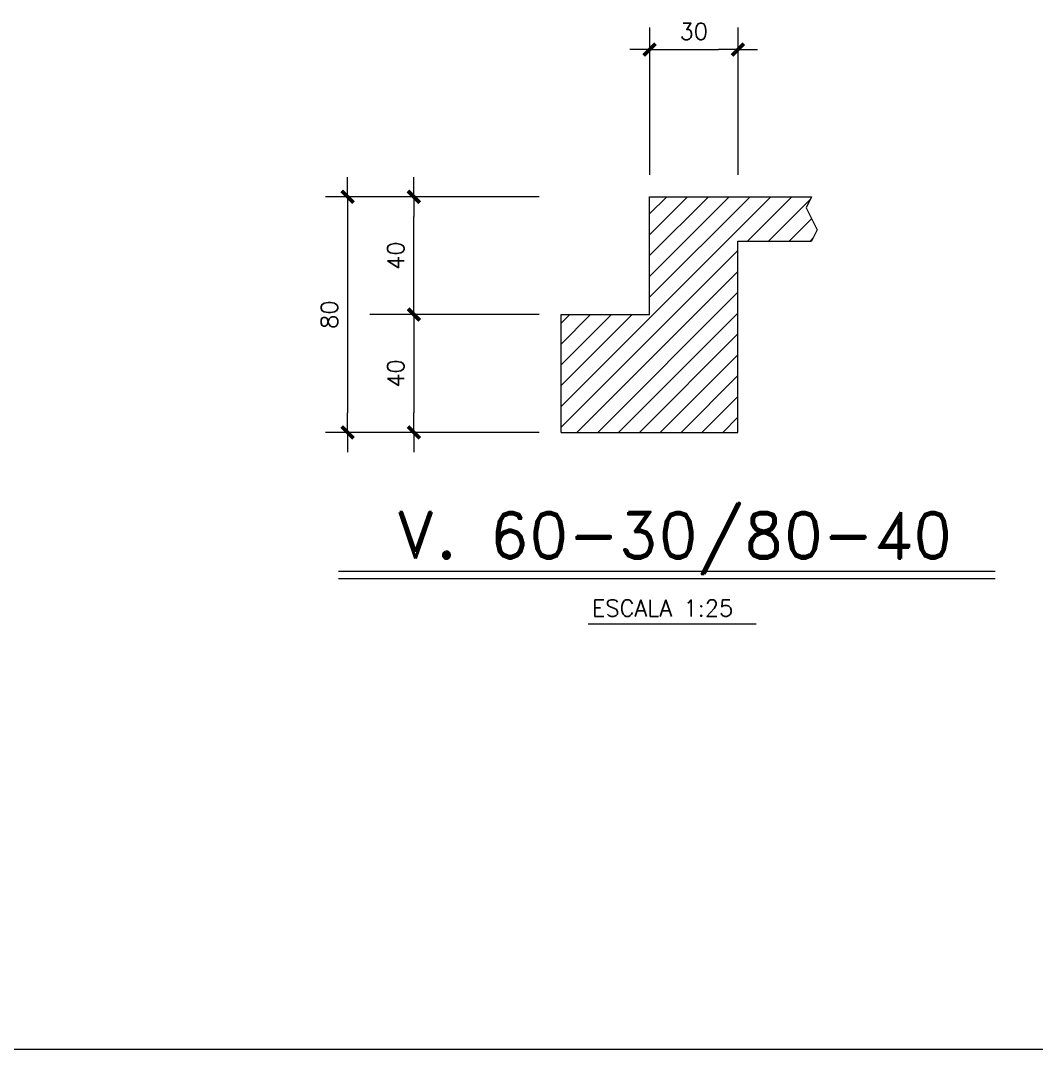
# Model space of a CAD drawing. Extents: x -4 to 6083, y -4 to 8618.
# Drawn here: x 1031 to 2065, y 0 to 1048 of the extents above; entities that cross this region are included whole.
import ezdxf
from ezdxf.enums import TextEntityAlignment as Align

# ---------------------------------------------------------------- set-up
doc = ezdxf.new("R2010")
doc.units = 0
doc.header["$LTSCALE"] = 45
doc.header["$MEASUREMENT"] = 0
doc.layers.get('0').update_dxf_attribs({"linetype": 'CONTINUOUS'})
for name, color, linetype in [('CONTORNOS', 3, 'CONTINUOUS'), ('RLA-CORTES', 5, 'CONTINUOUS'), ('RLA-FORMATO', 7, 'CONTINUOUS')]:
    doc.layers.add(name, color=color, linetype=linetype)
doc.styles.add('ROMANS', font='ROMANS.shx', dxfattribs={"height": 16.875})
doc.styles.add('SIETE50', font='ROMAND.SHX', dxfattribs={"height": 31.5})
doc.dimstyles.new('ING25', dxfattribs={"dimscale": 50, "dimtxt": 0.3, "dimasz": 0.4, "dimexe": 0.2, "dimexo": 1, "dimgap": 0.2, "dimtad": 1, "dimdec": 1, "dimlfac": 0.33333, "dimzin": 12, "dimdsep": 46, "dimtxsty": 'ROMANS', "dimblk1": 'TICK1', "dimblk2": 'TICK1', "dimsah": 1, "dimcen": 0.1, "dimse1": 1, "dimse2": 1, "dimclrd": 2, "dimclre": 4, "dimclrt": 3, "dimadec": 0, "dimazin": 0, "dimtfac": 1, "dimtdec": 1, "dimtix": 1, "dimtmove": 2, "dimatfit": 3, "dimldrblk": 'TICK1', "dimfxl": 0.2, "dimtolj": 1, "dimtzin": 12, "dimarcsym": 0})

# ---------------------------------------------------------------- blocks, each defined once
blk = doc.blocks.new('TICK1')
at = {"color": 2}
for points in [[(0, 0), (-1, 0)], [(0, 0), (1, 0)]]:
    blk.add_lwpolyline(points, dxfattribs=at)
at = {"color": 2, "const_width": 0.2}
blk.add_lwpolyline([(-0.3, -0.3), (0.3, 0.3)], dxfattribs=at)
blk = doc.blocks.new('*D117')
at = {"layer": 'RLA-CORTES', "color": 2, "lineweight": -2, "transparency": 16777216}
blk.add_line((1691.1, 1018.4), (1741.1, 1018.4), dxfattribs=at)
at = {"layer": 'RLA-CORTES', "color": 2, "lineweight": -2, "transparency": 16777216, "xscale": 20, "yscale": 20, "zscale": 20, "rotation": 180}
blk.add_blockref('TICK1', (1671.1, 1018.4), dxfattribs=at)
at = {"layer": 'RLA-CORTES', "color": 2, "lineweight": -2, "transparency": 16777216, "xscale": 20, "yscale": 20, "zscale": 20}
blk.add_blockref('TICK1', (1761.1, 1018.4), dxfattribs=at)
at = {"layer": 'RLA-CORTES', "color": 3, "transparency": 16777216, "insert": (1716.1, 1036.8), "char_height": 16.88, "attachment_point": 5, "style": 'ROMANS'}
blk.add_mtext('\\A1;30', dxfattribs=at)
blk = doc.blocks.new('*D118')
at = {"layer": 'RLA-CORTES', "color": 2, "lineweight": -2, "transparency": 16777216}
blk.add_line((1431.1, 728.4), (1431.1, 648.4), dxfattribs=at)
at = {"layer": 'RLA-CORTES', "color": 2, "lineweight": -2, "transparency": 16777216, "xscale": 20, "yscale": 20, "zscale": 20}
for p, rotation in [((1431.1, 748.4), 90), ((1431.1, 628.4), 270)]:
    blk.add_blockref('TICK1', p, dxfattribs=dict(at, rotation=rotation))
at = {"layer": 'RLA-CORTES', "color": 3, "transparency": 16777216, "insert": (1412.6, 688.4), "char_height": 16.88, "attachment_point": 5, "rotation": 90, "style": 'ROMANS'}
blk.add_mtext('\\A1;40', dxfattribs=at)
blk = doc.blocks.new('*D119')
at = {"layer": 'RLA-CORTES', "color": 2, "lineweight": -2, "transparency": 16777216}
blk.add_line((1363.6, 848.4), (1363.6, 648.4), dxfattribs=at)
at = {"layer": 'RLA-CORTES', "color": 2, "lineweight": -2, "transparency": 16777216, "xscale": 20, "yscale": 20, "zscale": 20}
for p, rotation in [((1363.6, 868.4), 90), ((1363.6, 628.4), 270)]:
    blk.add_blockref('TICK1', p, dxfattribs=dict(at, rotation=rotation))
at = {"layer": 'RLA-CORTES', "color": 3, "transparency": 16777216, "insert": (1345.1, 748.4), "char_height": 16.88, "attachment_point": 5, "rotation": 90, "style": 'ROMANS'}
blk.add_mtext('\\A1;80', dxfattribs=at)
blk = doc.blocks.new('*D120')
at = {"layer": 'RLA-CORTES', "color": 2, "lineweight": -2, "transparency": 16777216}
blk.add_line((1431.1, 768.4), (1431.1, 848.4), dxfattribs=at)
at = {"layer": 'RLA-CORTES', "color": 2, "lineweight": -2, "transparency": 16777216, "xscale": 20, "yscale": 20, "zscale": 20}
for p, rotation in [((1431.1, 868.4), 90), ((1431.1, 748.4), 270)]:
    blk.add_blockref('TICK1', p, dxfattribs=dict(at, rotation=rotation))
at = {"layer": 'RLA-CORTES', "color": 3, "transparency": 16777216, "insert": (1412.6, 808.4), "char_height": 16.88, "attachment_point": 5, "rotation": 90, "style": 'ROMANS'}
blk.add_mtext('\\A1;40', dxfattribs=at)

msp = doc.modelspace()

# ---------------------------------------------------------------- hatches: boundary and pattern name
at = {"layer": 'RLA-CORTES'}
h = msp.add_hatch(dxfattribs=at)
h.set_pattern_fill('_USER', color=1, scale=15, angle=45, style=0, pattern_type=0)
h.set_pattern_definition([(45, (-5356.782, -1616.114), (-10.606602, 10.606602), [])])
h.paths.add_polyline_path([(1761.08, 823.396), (1836.08, 823.396), (1841.705, 834.646), (1830.455, 857.146), (1836.08, 868.396), (1671.08, 868.396), (1671.08, 748.396), (1581.08, 748.396), (1581.08, 628.396), (1761.08, 628.396)])

# ---------------------------------------------------------------- linework, layer by layer
at = {"layer": 'CONTORNOS', "color": 2}
msp.add_lwpolyline([(1836.08, 868.396), (1830.455, 857.146), (1841.705, 834.646), (1836.08, 823.396)], dxfattribs=at)
at = {"layer": 'RLA-CORTES', "color": 1}
for p, q in [((1671.08, 1040.896), (1671.08, 890.896)), ((1761.08, 1040.896), (1761.08, 890.896)), ((1558.58, 868.396), (1341.08, 868.396)), ((1558.58, 748.396), (1386.08, 748.396)), ((1558.58, 628.396), (1341.08, 628.396))]:
    msp.add_line(p, q, dxfattribs=at)
at = {"layer": 'RLA-CORTES'}
for p, q in [((1671.08, 748.396), (1671.08, 868.396)), ((1671.08, 868.396), (1836.08, 868.396)), ((1761.08, 823.396), (1836.08, 823.396)), ((1761.08, 628.396), (1761.08, 823.396)), ((1581.08, 628.396), (1581.08, 748.396)), ((1581.08, 748.396), (1671.08, 748.396)), ((1581.08, 628.396), (1761.08, 628.396))]:
    msp.add_line(p, q, dxfattribs=at)
at = {"layer": 'RLA-CORTES', "color": 6}
for p, q in [((1354.477, 487.236), (2022.937, 487.236)), ((1354.477, 479.736), (2022.937, 479.736))]:
    msp.add_line(p, q, dxfattribs=at)
at = {"layer": 'RLA-CORTES', "color": 3}
msp.add_line((1608.429, 433.589), (1779.572, 433.589), dxfattribs=at)
at = {"layer": 'RLA-FORMATO', "color": 6, "linetype": 'Continuous'}
msp.add_line((6082.5, 0), (0, 0), dxfattribs=at)

# ---------------------------------------------------------------- texts
at = {"layer": 'RLA-CORTES', "color": 6, "style": 'SIETE50'}
msp.add_text('V. 60-30/80-40', height=47.25, dxfattribs=at).set_placement((1696.136, 500.11), align=Align.CENTER)
at = {"layer": 'RLA-CORTES', "color": 3, "style": 'ROMANS'}
msp.add_text('ESCALA 1:25', height=16.875, dxfattribs=at).set_placement((1612.328, 441.018))

# ---------------------------------------------------------------- dimensions: what is measured, and where the dimension line sits
at = {"layer": 'RLA-CORTES'}
dim = msp.add_linear_dim(base=(1761.08, 1018.396), p1=(1671.08, 1029.464), p2=(1761.08, 1029.464), dimstyle='ING25', dxfattribs=at)
dim.commit()
dim.dimension.update_dxf_attribs({"geometry": '*D117', "text_midpoint": (1716.08, 1036.834)})
for base, p1, p2, angle, picture, middle in [((1363.58, 628.396), (1393.566, 868.396), (1393.566, 628.396), 90, '*D119', (1345.142, 748.396)), ((1431.08, 868.396), (1461.066, 748.396), (1461.066, 868.396), 270, '*D120', (1412.642, 808.396)), ((1431.08, 628.396), (1461.066, 748.396), (1461.066, 628.396), 90, '*D118', (1412.642, 688.396))]:
    dim = msp.add_linear_dim(base=base, p1=p1, p2=p2, angle=angle, dimstyle='ING25', dxfattribs=at)
    dim.commit()
    dim.dimension.update_dxf_attribs({"geometry": picture, "text_midpoint": middle})

doc.saveas('drawing.dxf')
